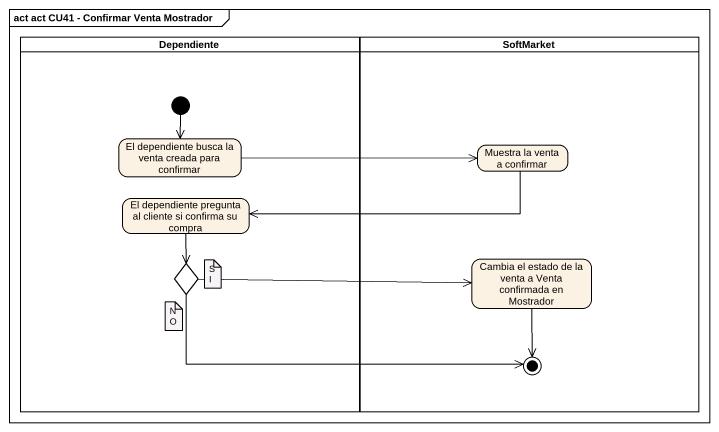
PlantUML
@startuml
mainframe act act CU41 - Confirmar Venta Mostrador
hide empty description
state Dependiente <<partition>> {
  state "El dependiente busca la venta creada para confirmar" as El_dependiente_busca_la
  state "El dependiente pregunta al cliente si confirma su compra" as El_dependiente_pregunta_al
  state choice1 <<choice>>
  [*] --> El_dependiente_busca_la
}
state SoftMarket <<partition>> {
  state "Muestra la venta a confirmar" as Muestra_la_venta_a_confirmar
  state "Cambia el estado de la venta a Venta confirmada en Mostrador" as Cambia_el_estado_de_la
  state final1 <<end>>
}
El_dependiente_busca_la -right-> Muestra_la_venta_a_confirmar
Muestra_la_venta_a_confirmar -left-> El_dependiente_pregunta_al
El_dependiente_pregunta_al --> choice1
choice1 -right-> Cambia_el_estado_de_la
choice1 -right-> final1
Cambia_el_estado_de_la --> final1
note as N1
  SI
end note
note as N2
  NO
end note
@enduml
